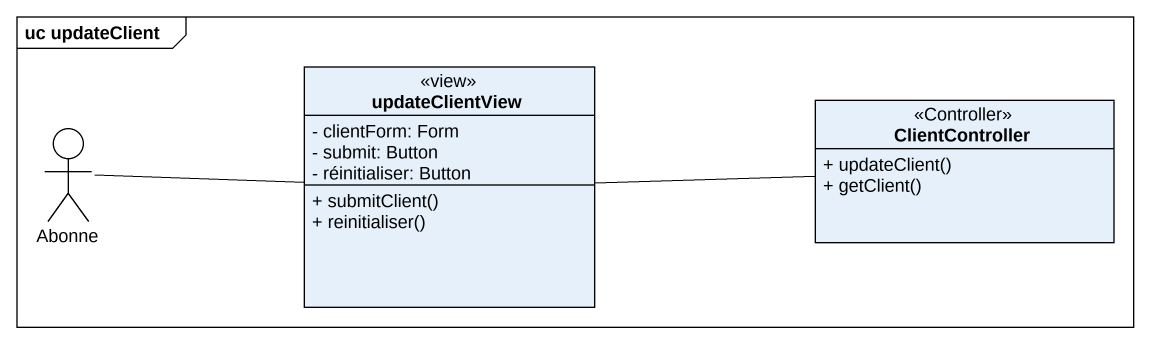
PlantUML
@startuml
mainframe uc updateClient
allowmixing
hide circle
hide empty members
skinparam classAttributeIconSize 0
class updateClientView <<view>> {
  - clientForm: Form
  - submit: Button
  - réinitialiser: Button
  + submitClient()
  + reinitialiser()
}
class ClientController <<Controller>> {
  + updateClient()
  + getClient()
}
actor Abonne
updateClientView -right- ClientController
Abonne -right- updateClientView
@enduml
